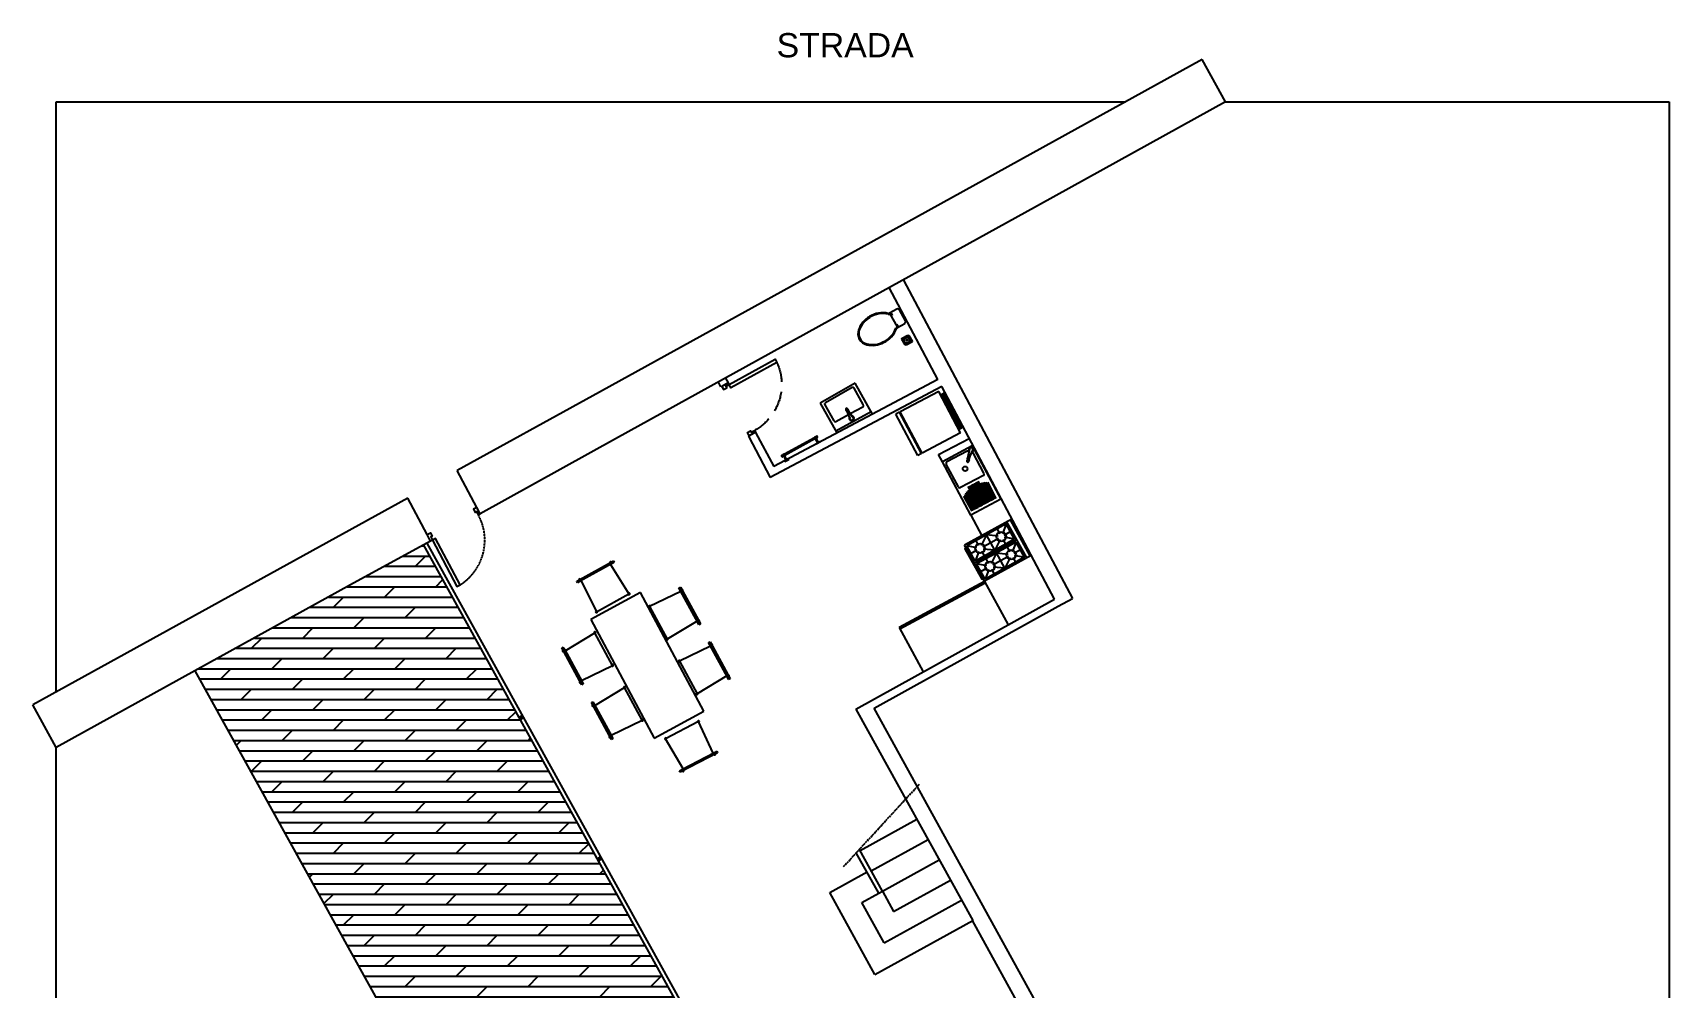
# Model space of a CAD drawing. Header units: millimetres. Extents: x 1253 to 3282, y -1694 to 2809.
# Drawn here: x 1253 to 3282, y -725 to 458 of the extents above; entities that cross this region are included whole.
import ezdxf

# ---------------------------------------------------------------- set-up
doc = ezdxf.new("R2010")
doc.units = ezdxf.units.MM
doc.linetypes.add('ACAD_ISO04W100', pattern=[30, 24, -3, 0, -3])
doc.linetypes.add('HIDDEN', pattern=[0.375, 0.25, -0.125])
for name, color, linetype in [('A-DOOR-FULL', 3, 'Continuous'), ('A-FLOOR-LEVL', 1, 'Continuous'), ('A-FLOOR-STRS', 3, 'Continuous'), ('A-FURN', 9, 'Continuous'), ('A-GLAZ-FULL', 4, 'Continuous'), ('A-WALL-FULL-EXTR', 1, 'Continuous'), ('A-WALL-FULL-INTR', 2, 'Continuous')]:
    doc.layers.add(name, color=color, linetype=linetype)
doc.styles.get("Standard").update_dxf_attribs({"font": 'arial.ttf'})

# ---------------------------------------------------------------- blocks, each defined once
blk = doc.blocks.new('DOOR-65')
for points in [[(-0.07, 0.74), (-0.07, 0.09), (-0.025, 0.09), (-0.025, 0.74), (-0.07, 0.74)], [(-0.675, 0.09), (-0.7, 0.09), (-0.7, 0), (-0.655, 0), (-0.655, 0.045), (-0.675, 0.045), (-0.675, 0.09)], [(-0.025, 0.09), (0, 0.09), (0, 0), (-0.045, 0), (-0.045, 0.045), (-0.025, 0.045), (-0.025, 0.09)]]:
    blk.add_lwpolyline(points)
at = {"linetype": 'HIDDEN'}
blk.add_arc((-0.022, 0.089), 0.653, 94.2076, 179.8995, dxfattribs=at)

msp = doc.modelspace()

# ---------------------------------------------------------------- hatches: boundary and pattern name
at = {"layer": 'A-FURN', "ltscale": 0.1}
h = msp.add_hatch(dxfattribs=at)
h.set_pattern_fill('DOLMIT', color=251, scale=2)
h.paths.add_polyline_path([(1737.1, -176.9), (1646.8, -226.3), (1454, -332.7), (1977.5, -1277.1), (1979.7, -1272.4), (1973.2, -1262.7), (1974.5, -1249.6), (1983.8, -1248.3), (1988, -1254.3), (1992.2, -1252.6), (1993.9, -1247.9), (1993.5, -1242.8), (1999, -1241.1), (2012.6, -1240.7), (2011.3, -1236.5), (2006.2, -1233.5), (1998.2, -1232.6), (1996.5, -1225), (1998.6, -1215.7), (2005.8, -1207.2), (2012.6, -1207.2), (2015.1, -1207.2), (2016.4, -1211.5), (2021.5, -1211.5), (2023.2, -1206.8), (2020.6, -1202.1), (2019.8, -1193.2), (2016.4, -1190.7), (2022.8, -1187.3), (2030.4, -1187.7), (2030.8, -1190.3), (2031.7, -1196.2), (2039.3, -1197.5), (2042.2, -1194.1), (2041.4, -1188.6), (2040.1, -1185.6), (2046.5, -1184.8), (2051.6, -1186), (2057.9, -1186.9), (2058.3, -1183.1), (2053.3, -1179.3), (2050.3, -1172.5), (2062.8, -1170.9), (2063.9, -1177.1), (2068.1, -1181), (2075.3, -1178.4), (2076.6, -1177.1), (2074, -1172.5), (2074.9, -1169.1), (2080.8, -1166.1), (2086.7, -1167), (2086.7, -1170.8), (2088.8, -1174.6), (2098.2, -1176.3), (2100.7, -1171.6), (2095.2, -1168.2), (2095.6, -1160.2), (2104.5, -1159.8), (2108.3, -1164.9), (2108.8, -1169.9), (2112.6, -1175), (2118.9, -1173.8), (2119.8, -1169.9), (2123.6, -1165.7), (2127, -1160.6), (2133.8, -1162.3), (2143.1, -1164), (2145.2, -1167), (2142.2, -1171.2), (2136.7, -1173.8), (2133.3, -1177.1), (2131.2, -1184.3), (2130.4, -1191.1), (2136.3, -1189.9), (2142.2, -1188.6), (2147.3, -1186), (2149.4, -1180.1), (2149.4, -1174.6), (2154.5, -1172.1), (2158.3, -1176.7), (2160.5, -1182.7), (2157.1, -1186), (2161.7, -1188.6), (2167.2, -1188.2), (2171, -1184.8), (2174.4, -1181), (2179.1, -1181.8), (2179.1, -1186.5), (2178.2, -1191.1), (2175.3, -1198.3), (2178.7, -1202.1), (2185.9, -1198.3), (2187.1, -1190.7), (2193.5, -1189.9), (2195.2, -1197.5), (2195.2, -1203.4), (2190.5, -1206.8), (2190.5, -1211.5), (2194.8, -1211.9), (2200.3, -1211.9), (2204.1, -1211), (2208.3, -1217.4), (2202.4, -1222.9), (2196.5, -1224.2), (2194.8, -1225.9), (2199.4, -1232.2), (2207.5, -1230.5), (2214.3, -1233.1), (2217.2, -1236.9), (2213.8, -1242), (2216, -1244.5), (2220.2, -1248.7), (2226.1, -1253), (2223.6, -1258.9), (2223.5, -1260.5), (2227.3, -1261.8), (2229.5, -1265), (2233.7, -1268.8), (2235.8, -1273.2), (2248.1, -1280.9), (2249, -1288.6), (2232.4, -1294.7), (2228.1, -1297.6), (2230.2, -1300.8), (2238.1, -1304.4), (2238.9, -1304.2), (2235.6, -1308.7), (2234.4, -1313.5), (2229.9, -1313.6), (2232.5, -1316.1), (2659.7, -1079.2), (2525.9, -837.8), (2211.4, -1012.2), (2202.6, -1017.1), (2197.8, -1008.3)])

# ---------------------------------------------------------------- linework, layer by layer
at = {"linetype": 'ACAD_ISO04W100', "ltscale": 0.1}
msp.add_line((2258.2, -575.3), (2352.1, -473.2), dxfattribs=at)
at = {"layer": 'A-DOOR-FULL'}
for points in [[(1805.3, -139.5), (1807.5, -138.3), (1803.3, -130.4), (1799.3, -132.5), (1801.4, -136.5), (1803.1, -135.5), (1805.3, -139.5)], [(1748.3, -170.8), (1746.1, -172), (1741.9, -164), (1745.9, -161.9), (1748, -165.9), (1746.2, -166.8), (1748.3, -170.8)], [(1782.7, -226.2), (1752.3, -168.7), (1748.3, -170.8), (1778.7, -228.3), (1782.7, -226.2)]]:
    msp.add_lwpolyline(points, dxfattribs=at)
at = {"layer": 'A-DOOR-FULL', "linetype": 'HIDDEN'}
msp.add_arc((1748, -170.9), 65.3, 302.0952, 28.7063, dxfattribs=at)
at = {"layer": 'A-FLOOR-LEVL'}
msp.add_line((1746.1, -172), (1646.8, -226.3), dxfattribs=at)
at = {"layer": 'A-FLOOR-LEVL', "ltscale": 0.1}
msp.add_lwpolyline([(1454, -332.7), (1977.5, -1277.1)], dxfattribs=at)
at = {"layer": 'A-FLOOR-STRS', "ltscale": 0.1}
for p, q in [((2278.5, -555.6), (2348.9, -516.7)), ((2292.3, -580.7), (2362.8, -541.8)), ((2306.2, -605.8), (2376.7, -566.9)), ((2240.9, -607.5), (2287.3, -581.9)), ((2296.9, -709), (2240.9, -607.5)), ((2280.9, -619.7), (2301.8, -608.2)), ((2306.2, -605.8), (2320, -630.9)), ((2320, -630.9), (2390.5, -592)), ((2308.6, -669.9), (2280.9, -619.7)), ((2308.6, -669.9), (2404.4, -617)), ((2296.9, -709), (2418.3, -642.1))]:
    msp.add_line(p, q, dxfattribs=at)
at = {"layer": 'A-FURN'}
for p, q in [((2324.3, 115.4), (2315.2, 110.4)), ((2315.2, 110.4), (2324.9, 92.8)), ((2315.7, 109.6), (2317, 110.3)), ((2315.7, 109.6), (2317.2, 106.9)), ((2317, 110.3), (2318.5, 107.7)), ((2317.2, 106.9), (2318.5, 107.7)), ((2323, 96.3), (2324.3, 97)), ((2324.3, 97), (2325.7, 94.4)), ((2324.4, 93.7), (2325.7, 94.4)), ((2324.9, 92.8), (2334, 97.8)), ((2330.8, 79.4), (2337.8, 83.3)), ((2331.2, 79.1), (2337.9, 82.8)), ((2332.1, 78.4), (2338, 81.7)), ((2337.8, 83.3), (2339.2, 82.9)), ((2337.9, 82.8), (2338.8, 82.5)), ((2338, 81.7), (2338.2, 81.6)), ((2338.2, 81.6), (2341.4, 75.7)), ((2338.8, 82.5), (2342.5, 75.8)), ((2339.2, 82.9), (2343, 75.9)), ((2330.4, 78.1), (2330.8, 79.4)), ((2334.3, 71.1), (2330.4, 78.1)), ((2331, 78.1), (2331.2, 79.1)), ((2334.6, 71.5), (2331, 78.1)), ((2332, 78.3), (2332.1, 78.4)), ((2335.3, 72.3), (2332, 78.3)), ((2335.6, 70.7), (2334.3, 71.1)), ((2335.6, 71.2), (2334.6, 71.5)), ((2335.4, 72.3), (2335.3, 72.3)), ((2341.4, 75.5), (2335.4, 72.3)), ((2342.2, 74.9), (2335.6, 71.2)), ((2342.6, 74.5), (2335.6, 70.7)), ((2341.4, 75.7), (2341.4, 75.5)), ((2342.5, 75.8), (2342.2, 74.9)), ((2343, 75.9), (2342.6, 74.5)), ((2272.6, 23.6), (2229.1, -0.9)), ((2294, -14.7), (2272.6, 23.6)), ((2268.7, 18.2), (2235.6, -0.5)), ((2282.4, -2.6), (2271.4, 17.4)), ((2229.1, -0.9), (2249.6, -37.8)), ((2234.9, -3.2), (2245.9, -23.1)), ((2292.4, -11.9), (2248.4, -35.6)), ((2248.6, -23.9), (2264.1, -15.3)), ((2266.5, -13.9), (2281.8, -5.4)), ((2221.9, -43.9), (2184.8, -64.4)), ((2185.3, -65.3), (2222.4, -44.8)), ((2222, -43.8), (2221.8, -43.8)), ((2221.8, -43.8), (2221.9, -43.9)), ((2223.6, -42.6), (2221.9, -43.5)), ((2221.9, -43.5), (2222, -43.8)), ((2222.4, -44.8), (2221.9, -43.9)), ((2222, -43.8), (2222.6, -44.8)), ((2222.4, -44.8), (2222.4, -44.9)), ((2222.4, -44.9), (2222.6, -44.8)), ((2222.6, -44.8), (2222.7, -45)), ((2222.7, -45), (2224.5, -44)), ((2226.1, -50.3), (2223.1, -44.8)), ((2223.8, -42.8), (2223.6, -42.6)), ((2224.1, -42.6), (2223.8, -42.8)), ((2224.3, -43.8), (2223.8, -42.8)), ((2224, -51.4), (2229.2, -48.6)), ((2224.7, -43.6), (2224.1, -42.6)), ((2227.1, -49.7), (2224.1, -44.2)), ((2224.3, -43.8), (2224.7, -43.6)), ((2224.5, -44), (2224.3, -43.8)), ((2229.4, -49), (2224.3, -51.9)), ((2225.2, -43.4), (2224.6, -42.3)), ((2224.7, -42.3), (2224.6, -42.3)), ((2225.3, -43.3), (2224.7, -42.3)), ((2225.2, -43.4), (2225.3, -43.3)), ((2225.5, -41.8), (2225.3, -41.9)), ((2225.9, -43), (2225.3, -41.9)), ((2226, -42.9), (2225.5, -41.8)), ((2225.9, -43), (2226, -42.9)), ((2417.7, -54), (2380.6, -73.6)), ((2411.4, -60.6), (2386.3, -73.9)), ((2413.9, -60.7), (2412.9, -60.4)), ((2417.7, -54), (2452.9, -120.2)), ((2181.2, -66.3), (2181.1, -66.4)), ((2181.1, -66.4), (2181.7, -67.4)), ((2181.8, -67.3), (2181.2, -66.3)), ((2181.7, -67.4), (2181.8, -67.3)), ((2182, -65.9), (2181.8, -66)), ((2182.4, -67), (2181.8, -66)), ((2182.6, -66.9), (2182, -65.9)), ((2182.8, -65.4), (2182.4, -65.6)), ((2183, -66.7), (2182.4, -65.6)), ((2182.4, -67), (2182.6, -66.9)), ((2184.5, -64.2), (2182.7, -65.2)), ((2182.7, -65.2), (2182.8, -65.4)), ((2183.4, -66.5), (2182.8, -65.4)), ((2183, -66.7), (2183.4, -66.5)), ((2183.4, -66.5), (2183.5, -66.7)), ((2183.5, -66.7), (2185.3, -65.7)), ((2186.9, -71.9), (2183.9, -66.5)), ((2184.6, -64.4), (2184.5, -64.2)), ((2184.6, -64.4), (2185.1, -65.5)), ((2184.7, -64.4), (2184.6, -64.4)), ((2184.8, -64.4), (2184.7, -64.4)), ((2185.3, -65.3), (2184.8, -64.4)), ((2190, -70.2), (2184.8, -73.1)), ((2187.9, -71.4), (2184.9, -65.9)), ((2185.1, -65.5), (2185.3, -65.4)), ((2185.3, -65.7), (2185.1, -65.5)), ((2185.1, -73.5), (2190.2, -70.7)), ((2185.3, -65.4), (2185.3, -65.3)), ((2400.4, -104.9), (2385.4, -76.6)), ((2411.7, -70), (2411.3, -71.5)), ((2413.9, -70.7), (2413.4, -72.1)), ((2417.7, -61.9), (2417.1, -61.7)), ((2432.2, -88), (2418.9, -62.8)), ((2431.4, -90.7), (2403.1, -105.7)), ((2433.4, -126.7), (2419.5, -100.6)), ((2435.1, -125.8), (2421.3, -99.6)), ((2436.9, -124.8), (2423, -98.7)), ((2438.7, -123.9), (2424.8, -97.8)), ((2440.4, -122.9), (2428.1, -99.7)), ((2442.2, -122), (2430.2, -99.3)), ((2444, -121.1), (2432.3, -99.1)), ((2445.7, -120.1), (2434.5, -98.9)), ((2447.5, -119.2), (2436.8, -99)), ((2417.5, -135.1), (2407.4, -116.2)), ((2419.2, -134.2), (2408.6, -114.1)), ((2421, -133.3), (2409.8, -112.2)), ((2422.8, -132.3), (2411.1, -110.4)), ((2426.3, -130.5), (2412.4, -104.3)), ((2424.5, -131.4), (2412.5, -108.8)), ((2428.1, -129.5), (2414.2, -103.4)), ((2452.9, -120.2), (2415.8, -139.9)), ((2429.8, -128.6), (2416, -102.5)), ((2431.6, -127.6), (2417.7, -101.5)), ((1927.3, -221.8), (1972.7, -196.6)), ((1971.1, -199.8), (1930.9, -222.1)), ((1967.5, -199.5), (1968.4, -201.2)), ((1969.3, -200.8), (1992, -237.4)), ((1973.7, -198.3), (1971.1, -199.8)), ((1928.2, -223.6), (1927.3, -221.8)), ((1930.9, -222.1), (1928.2, -223.6)), ((1932.5, -218.9), (1933.5, -220.7)), ((1932.6, -221.2), (1951.7, -259.7)), ((2432.8, -222.1), (2327, -279.2)), ((1951.7, -259.7), (1992, -237.4)), ((2056.4, -234.3), (2017.7, -253.1)), ((2054, -229.9), (2055.8, -229)), ((2077.4, -273), (2054, -229.9)), ((2055.8, -229), (2080.6, -274.7)), ((2058.7, -234.2), (2056.9, -235.2)), ((2017.7, -253.1), (2039.6, -293.5)), ((2076.5, -271.2), (2039.6, -293.5)), ((2077.7, -269.4), (2076, -270.3)), ((1908.8, -304.4), (1910.6, -303.4)), ((1910.6, -303.4), (1912, -306.1)), ((1912.9, -307.8), (1949.8, -285.5)), ((1971.7, -326), (1949.8, -285.5)), ((2093.2, -302.1), (2054.5, -320.9)), ((2090.8, -297.7), (2092.6, -296.8)), ((2092.3, -300.4), (2090.8, -297.7)), ((2114.2, -340.8), (2092.3, -300.4)), ((2092.6, -296.8), (2117.4, -342.5)), ((2095.5, -302), (2093.7, -303)), ((1933.6, -350.1), (1908.8, -304.4)), ((1911.7, -309.6), (1913.4, -308.7)), ((1912, -306.1), (1933.9, -346.5)), ((2054.5, -320.9), (2076.4, -361.3)), ((1930.7, -344.8), (1932.5, -343.8)), ((1933, -344.7), (1971.7, -326)), ((2113.3, -339), (2076.4, -361.3)), ((2114.5, -337.2), (2112.8, -338.2)), ((2115.6, -343.4), (2114.2, -340.8)), ((2117.4, -342.5), (2115.6, -343.4)), ((1935.4, -349.1), (1933.6, -350.1)), ((1933.9, -346.5), (1935.4, -349.1)), ((1949.8, -375.6), (1986.6, -353.4)), ((2008.5, -393.8), (1986.6, -353.4)), ((1945.6, -372.2), (1947.4, -371.2)), ((1970.4, -417.9), (1945.6, -372.2)), ((1947.4, -371.2), (1948.8, -373.9)), ((1948.5, -377.5), (1950.2, -376.5)), ((1948.8, -373.9), (1970.7, -414.3)), ((1969.8, -412.5), (2008.5, -393.8)), ((2078.3, -395.7), (2037.5, -417)), ((2096.5, -434.8), (2078.3, -395.7)), ((1967.6, -412.6), (1969.3, -411.7)), ((1972.2, -416.9), (1970.4, -417.9)), ((1970.7, -414.3), (1972.2, -416.9)), ((2059.2, -454.2), (2037.5, -417)), ((2101.8, -434.2), (2055.7, -458.3)), ((2057.5, -455.1), (2098.2, -433.8)), ((2096.5, -437), (2095.6, -435.2)), ((2098.2, -433.8), (2100.9, -432.5)), ((2100.9, -432.5), (2101.8, -434.2)), ((2054.8, -456.5), (2057.5, -455.1)), ((2055.7, -458.3), (2054.8, -456.5)), ((2061, -455.5), (2060.1, -453.8))]:
    msp.add_line(p, q, dxfattribs=at)
at = {"layer": 'A-FURN', "ltscale": 0.1}
for p, q in [((2334.9, 101), (2327.5, 114.5)), ((2405.3, -31.2), (2382.9, 11.2)), ((2224, -51.4), (2224.3, -51.9)), ((2229.2, -48.6), (2229.4, -49)), ((2375.9, -64.8), (2413.9, -44.7)), ((2184.8, -73.1), (2185.1, -73.5)), ((2190, -70.2), (2190.2, -70.7)), ((2380.6, -73.6), (2375.9, -64.8)), ((2415.8, -139.9), (2429.5, -165.3)), ((2489.6, -190.4), (2465, -145.7)), ((1972.7, -196.6), (1973.7, -198.3)), ((2432.8, -222.1), (2462.3, -275.6)), ((2327.9, -280.9), (2433.7, -223.8)), ((2379.9, -250.6), (2380.8, -252.3)), ((2078.8, -275.6), (2077.4, -273)), ((2080.6, -274.7), (2078.8, -275.6)), ((2327, -279.2), (2356.6, -334.1))]:
    msp.add_line(p, q, dxfattribs=at)
at = {"layer": 'A-FURN', "ltscale": 0.001}
for p, q in [((2376.1, 13.3), (2328.4, -11.9)), ((2403.2, -38), (2376.1, 13.3)), ((2382.9, 11.2), (2378.5, 8.9)), ((2402.6, -32.6), (2380.2, 9.8)), ((2403.5, -32.2), (2381.1, 10.3)), ((2327.5, -12.3), (2323.1, -14.7)), ((2350.1, -66), (2323.1, -14.7)), ((2354.6, -63.6), (2327.5, -12.3)), ((2328.8, -12.8), (2328, -13.2)), ((2355.5, -63.2), (2328.4, -11.9)), ((2403.2, -38), (2355.5, -63.2)), ((2405.3, -31.2), (2400.9, -33.6)), ((2354.6, -63.6), (2350.1, -66)), ((2355, -62.3), (2354.1, -62.8)), ((2415.8, -139.9), (2380.6, -73.6)), ((2466.9, -144.7), (2408.1, -177.1)), ((2459.8, -150.8), (2435.3, -164.4)), ((2448.5, -157.1), (2451.7, -163.1)), ((2459.8, -150.8), (2455, -162.8)), ((2457.1, -164.6), (2465, -160.3)), ((2470.2, -169.7), (2459.8, -150.8)), ((2485.2, -192.8), (2460.6, -148.1)), ((2432.7, -221.7), (2408.1, -177.1)), ((2432.7, -221.7), (2408.1, -177.1)), ((2435.3, -164.4), (2410.8, -177.9)), ((2423.5, -180.2), (2410.8, -177.9)), ((2421.2, -196.7), (2410.8, -177.9)), ((2472.9, -170.5), (2420.4, -199.4)), ((2422.2, -171.6), (2425.5, -177.6)), ((2435.3, -164.4), (2428.8, -177.3)), ((2430.8, -179.1), (2440.5, -173.8)), ((2445.7, -183.2), (2431.2, -181.8)), ((2449.8, -165.7), (2435.3, -164.4)), ((2445.7, -183.2), (2435.3, -164.4)), ((2440.5, -173.8), (2450.2, -168.4)), ((2472.1, -173.2), (2445.6, -187.8)), ((2470.2, -169.7), (2445.7, -183.2)), ((2452.2, -170.2), (2445.7, -183.2)), ((2455.5, -170), (2458.8, -175.9)), ((2469.9, -169.8), (2457.5, -167.3)), ((2460.8, -179.4), (2464.1, -185.4)), ((2472.1, -173.2), (2467.3, -185.2)), ((2469.4, -187), (2477.3, -182.6)), ((2482.5, -192), (2472.1, -173.2)), ((2416, -187.3), (2423.9, -182.9)), ((2445.7, -183.2), (2421.2, -196.7)), ((2426, -184.7), (2421.2, -196.7)), ((2445.9, -187.7), (2423.1, -200.2)), ((2433.5, -219), (2423.1, -200.2)), ((2435.8, -202.6), (2423.1, -200.2)), ((2429.3, -184.5), (2432.6, -190.4)), ((2490.8, -189.7), (2432.7, -221.7)), ((2434.5, -193.9), (2437.8, -199.9)), ((2447.6, -186.7), (2441.1, -199.7)), ((2443.1, -201.4), (2452.8, -196.1)), ((2447.6, -186.7), (2462.1, -188.1)), ((2458, -205.5), (2447.6, -186.7)), ((2452.8, -196.1), (2462.5, -190.8)), ((2482.5, -192), (2458, -205.5)), ((2464.6, -192.5), (2458, -205.5)), ((2467.9, -192.3), (2471.1, -198.3)), ((2469.8, -189.6), (2482.5, -192)), ((2428.3, -209.6), (2436.2, -205.2)), ((2458, -205.5), (2433.5, -219)), ((2438.3, -207), (2433.5, -219)), ((2441.6, -206.8), (2444.9, -212.8)), ((2458, -205.5), (2443.5, -204.1)), ((2006.2, -235.6), (1944.7, -269)), ((2084.9, -382.8), (2006.2, -235.6)), ((1944.7, -269), (2023.4, -416.2)), ((2023.4, -416.2), (2084.9, -382.8))]:
    msp.add_line(p, q, dxfattribs=at)
at = {"layer": 'A-FURN', "ltscale": 4}
for p, q in [((2413.1, -67.1), (2414.2, -59.5)), ((2413.8, -61), (2413.9, -60.8)), ((2413.9, -60.5), (2414, -60.4)), ((2413.9, -60.6), (2413.9, -60.5)), ((2413.9, -60.7), (2413.9, -60.6)), ((2413.9, -60.6), (2413.9, -60.6)), ((2413.9, -60.8), (2413.9, -60.7)), ((2414, -60.2), (2414.1, -60.1)), ((2414, -60.3), (2414, -60.2)), ((2414, -60.4), (2414, -60.3)), ((2414, -60.3), (2414, -60.3)), ((2414, -60.4), (2414, -60.4)), ((2414.1, -59), (2414.1, -58.9)), ((2414.1, -58.9), (2414.1, -58.9)), ((2414.1, -58.9), (2414.1, -58.9)), ((2414.1, -58.9), (2414.1, -58.9)), ((2414.2, -59), (2414.1, -59)), ((2414.1, -59), (2414.1, -59)), ((2414.1, -59.8), (2414.1, -59.7)), ((2414.1, -59.7), (2414.2, -59.7)), ((2414.1, -59.9), (2414.1, -59.8)), ((2414.1, -60), (2414.1, -59.9)), ((2414.1, -59.9), (2414.1, -59.9)), ((2414.1, -60.1), (2414.1, -60)), ((2414.1, -60.1), (2414.1, -60.1)), ((2414.2, -59.1), (2414.2, -59)), ((2414.2, -59.2), (2414.2, -59.1)), ((2414.2, -59.1), (2414.2, -59.1)), ((2414.2, -59.1), (2414.2, -59.1)), ((2414.2, -59.3), (2414.2, -59.2)), ((2414.2, -59.2), (2414.2, -59.2)), ((2414.2, -59.2), (2414.2, -59.2)), ((2414.2, -59.2), (2414.2, -59.2)), ((2414.2, -59.4), (2414.2, -59.3)), ((2414.2, -59.3), (2414.2, -59.3)), ((2414.2, -59.3), (2414.2, -59.3)), ((2414.2, -59.5), (2414.2, -59.4)), ((2414.2, -59.4), (2414.2, -59.4)), ((2414.2, -59.4), (2414.2, -59.4)), ((2414.2, -59.5), (2414.2, -59.5)), ((2414.2, -59.6), (2414.2, -59.5)), ((2414.2, -59.7), (2414.2, -59.6)), ((2417.5, -60.6), (2414.3, -67.5)), ((2417.4, -60.8), (2417.5, -60.7)), ((2417.4, -60.9), (2417.4, -60.8)), ((2417.4, -60.8), (2417.4, -60.8)), ((2417.5, -60.7), (2417.5, -60.6)), ((2411.2, -71.9), (2411.3, -71.8)), ((2411.2, -72), (2411.2, -71.9)), ((2411.2, -71.9), (2411.2, -71.9)), ((2411.2, -71.9), (2411.2, -71.9)), ((2411.2, -72.1), (2411.2, -72)), ((2411.2, -72), (2411.2, -72)), ((2411.2, -72), (2411.2, -72)), ((2411.2, -72.2), (2411.2, -72.1)), ((2411.2, -72.1), (2411.2, -72.1)), ((2411.2, -72.1), (2411.2, -72.1)), ((2411.2, -72.3), (2411.2, -72.2)), ((2411.2, -72.2), (2411.2, -72.2)), ((2411.2, -72.2), (2411.2, -72.2)), ((2411.2, -72.4), (2411.2, -72.3)), ((2411.2, -72.3), (2411.2, -72.3)), ((2411.2, -72.3), (2411.2, -72.3)), ((2411.3, -71.6), (2411.3, -71.5)), ((2411.3, -71.5), (2411.3, -71.5)), ((2411.3, -71.7), (2411.3, -71.6)), ((2411.3, -71.6), (2411.3, -71.6)), ((2411.3, -71.8), (2411.3, -71.7)), ((2411.3, -71.7), (2411.3, -71.7)), ((2411.3, -71.7), (2411.3, -71.7)), ((2411.3, -71.8), (2411.3, -71.8)), ((2411.3, -71.8), (2411.3, -71.8)), ((2411.7, -70), (2411.8, -70)), ((2411.8, -69.8), (2411.8, -69.7)), ((2411.8, -69.7), (2411.9, -69.7)), ((2411.8, -69.9), (2411.8, -69.8)), ((2411.8, -69.8), (2411.8, -69.8)), ((2411.8, -70), (2411.8, -69.9)), ((2411.8, -69.9), (2411.8, -69.9)), ((2411.9, -69.5), (2411.9, -69.4)), ((2411.9, -69.4), (2412, -69.4)), ((2411.9, -69.6), (2411.9, -69.5)), ((2411.9, -69.5), (2411.9, -69.5)), ((2411.9, -69.7), (2411.9, -69.6)), ((2411.9, -69.6), (2411.9, -69.6)), ((2412, -69.1), (2412.1, -69)), ((2412, -69.2), (2412, -69.1)), ((2412, -69.3), (2412, -69.2)), ((2412, -69.4), (2412, -69.3)), ((2412, -69.3), (2412, -69.3)), ((2412.1, -68.8), (2412.2, -68.7)), ((2412.1, -68.9), (2412.1, -68.8)), ((2412.1, -69), (2412.1, -68.9)), ((2412.2, -68.4), (2412.3, -68.3)), ((2412.2, -68.5), (2412.2, -68.4)), ((2412.2, -68.6), (2412.2, -68.5)), ((2412.2, -68.7), (2412.2, -68.6)), ((2412.3, -68), (2412.4, -67.9)), ((2412.3, -68.1), (2412.3, -68)), ((2412.3, -68.2), (2412.3, -68.1)), ((2412.3, -68.3), (2412.3, -68.2)), ((2412.4, -67.6), (2412.5, -67.5)), ((2412.4, -67.7), (2412.4, -67.6)), ((2412.4, -67.8), (2412.4, -67.7)), ((2412.4, -67.9), (2412.4, -67.8)), ((2412.5, -67.3), (2412.6, -67.1)), ((2412.5, -67.4), (2412.5, -67.3)), ((2412.5, -67.5), (2412.5, -67.4)), ((2412.6, -67.1), (2412.7, -66.8)), ((2412.7, -66.5), (2412.8, -66.2)), ((2412.7, -66.8), (2412.7, -66.5)), ((2412.8, -66.2), (2412.9, -66)), ((2412.9, -65.7), (2413, -65.4)), ((2412.9, -66), (2412.9, -65.7)), ((2413, -65.1), (2413.1, -64.8)), ((2413, -65.4), (2413, -65.1)), ((2413, -72.9), (2413.1, -72.9)), ((2413.1, -64.8), (2413.2, -64.6)), ((2413.1, -72.8), (2413.1, -72.7)), ((2413.1, -72.7), (2413.1, -72.7)), ((2413.1, -72.7), (2413.2, -72.7)), ((2413.1, -72.9), (2413.1, -72.8)), ((2413.1, -72.8), (2413.1, -72.8)), ((2413.1, -72.8), (2413.1, -72.8)), ((2413.1, -72.8), (2413.1, -72.8)), ((2413.2, -64.3), (2413.3, -64)), ((2413.2, -64.6), (2413.2, -64.3)), ((2413.2, -72.6), (2413.2, -72.5)), ((2413.2, -72.5), (2413.3, -72.5)), ((2413.2, -72.7), (2413.2, -72.6)), ((2413.2, -72.6), (2413.2, -72.6)), ((2413.2, -72.6), (2413.2, -72.6)), ((2413.2, -72.6), (2413.2, -72.6)), ((2413.3, -63.7), (2413.4, -63.5)), ((2413.3, -64), (2413.3, -63.7)), ((2413.3, -72.4), (2413.3, -72.3)), ((2413.3, -72.3), (2413.4, -72.3)), ((2413.3, -72.5), (2413.3, -72.4)), ((2413.3, -72.4), (2413.3, -72.4)), ((2413.3, -72.4), (2413.3, -72.4)), ((2413.3, -72.4), (2413.3, -72.4)), ((2413.3, -72.5), (2413.3, -72.5)), ((2413.4, -63.2), (2413.5, -62.9)), ((2413.4, -63.5), (2413.4, -63.2)), ((2413.4, -72.2), (2413.4, -72.1)), ((2413.4, -72.1), (2413.4, -72.1)), ((2413.4, -72.3), (2413.4, -72.2)), ((2413.4, -72.2), (2413.4, -72.2)), ((2413.5, -62.6), (2413.6, -62.3)), ((2413.5, -62.9), (2413.5, -62.6)), ((2413.6, -62.1), (2413.7, -61.8)), ((2413.6, -62.3), (2413.6, -62.1)), ((2413.7, -61.8), (2413.8, -61)), ((2413.9, -70.4), (2413.9, -70.3)), ((2413.9, -70.3), (2414, -70.3)), ((2413.9, -70.5), (2413.9, -70.4)), ((2413.9, -70.6), (2413.9, -70.5)), ((2413.9, -70.5), (2413.9, -70.5)), ((2413.9, -70.7), (2413.9, -70.6)), ((2413.9, -70.6), (2413.9, -70.6)), ((2414, -70), (2414.1, -69.9)), ((2414, -70.1), (2414, -70)), ((2414, -70), (2414, -70)), ((2414, -70.2), (2414, -70.1)), ((2414, -70.1), (2414, -70.1)), ((2414, -70.3), (2414, -70.2)), ((2414, -70.2), (2414, -70.2)), ((2414.1, -69.7), (2414.2, -69.6)), ((2414.1, -69.8), (2414.1, -69.7)), ((2414.1, -69.9), (2414.1, -69.8)), ((2414.1, -69.9), (2414.1, -69.9)), ((2414.2, -69.4), (2414.3, -69.3)), ((2414.2, -69.5), (2414.2, -69.4)), ((2414.2, -69.4), (2414.2, -69.4)), ((2414.2, -69.6), (2414.2, -69.5)), ((2414.3, -69), (2414.4, -68.9)), ((2414.3, -69.1), (2414.3, -69)), ((2414.3, -69.2), (2414.3, -69.1)), ((2414.3, -69.3), (2414.3, -69.2)), ((2414.4, -68.8), (2414.4, -68.7)), ((2414.4, -68.7), (2414.5, -68.7)), ((2414.4, -68.9), (2414.4, -68.8)), ((2414.5, -68.4), (2414.6, -68.3)), ((2414.5, -68.5), (2414.5, -68.4)), ((2414.5, -68.6), (2414.5, -68.5)), ((2414.5, -68.7), (2414.5, -68.6)), ((2414.6, -68.1), (2414.7, -67.9)), ((2414.6, -68.2), (2414.6, -68.1)), ((2414.6, -68.3), (2414.6, -68.2)), ((2414.7, -67.9), (2414.8, -67.6)), ((2414.8, -67.6), (2414.9, -67.4)), ((2414.9, -67.4), (2415, -67.1)), ((2415, -67.1), (2415.1, -66.8)), ((2415.1, -66.8), (2415.2, -66.6)), ((2415.2, -66.6), (2415.3, -66.3)), ((2415.3, -66.3), (2415.4, -66.1)), ((2415.4, -66.1), (2415.5, -65.8)), ((2415.5, -65.8), (2415.6, -65.5)), ((2415.6, -65.5), (2415.7, -65.3)), ((2415.7, -65.3), (2415.8, -65)), ((2415.8, -65), (2415.9, -64.8)), ((2415.9, -64.8), (2416, -64.5)), ((2416, -64.5), (2416.1, -64.3)), ((2416.1, -64.3), (2416.2, -64)), ((2416.2, -64), (2416.3, -63.7)), ((2416.3, -63.7), (2416.4, -63.5)), ((2416.4, -63.5), (2416.5, -63.2)), ((2416.5, -63.2), (2416.6, -63)), ((2416.6, -62.9), (2416.7, -62.8)), ((2416.6, -63), (2416.6, -62.9)), ((2416.6, -62.9), (2416.6, -62.9)), ((2416.7, -62.7), (2416.8, -62.6)), ((2416.7, -62.8), (2416.7, -62.7)), ((2416.7, -62.7), (2416.7, -62.7)), ((2416.8, -62.5), (2416.8, -62.4)), ((2416.8, -62.4), (2416.9, -62.4)), ((2416.8, -62.6), (2416.8, -62.5)), ((2416.8, -62.5), (2416.8, -62.5)), ((2416.9, -62.2), (2417, -62.1)), ((2416.9, -62.3), (2416.9, -62.2)), ((2416.9, -62.2), (2416.9, -62.2)), ((2416.9, -62.4), (2416.9, -62.3)), ((2417, -62), (2417, -61.9)), ((2417, -61.9), (2417.1, -61.9)), ((2417, -62.1), (2417, -62)), ((2417, -62), (2417, -62)), ((2417.1, -61.7), (2417.2, -61.6)), ((2417.1, -61.8), (2417.1, -61.7)), ((2417.1, -61.7), (2417.1, -61.7)), ((2417.1, -61.9), (2417.1, -61.8)), ((2417.2, -61.4), (2417.2, -61.3)), ((2417.2, -61.3), (2417.3, -61.3)), ((2417.2, -61.5), (2417.2, -61.4)), ((2417.2, -61.6), (2417.2, -61.5)), ((2417.2, -61.5), (2417.2, -61.5)), ((2417.3, -61.1), (2417.3, -61)), ((2417.3, -61), (2417.4, -61)), ((2417.3, -61.2), (2417.3, -61.1)), ((2417.3, -61.1), (2417.3, -61.1)), ((2417.3, -61.3), (2417.3, -61.2)), ((2417.4, -61), (2417.4, -60.9))]:
    msp.add_line(p, q, dxfattribs=at)
for points in [[(2263.3, -8.8, 0.150311), (2263.1, -8, 1), (2260.9, -9.3, 0.145063), (2261.4, -9.8)], [(2260.9, -8.6), (2260.9, -8.6), (2260.9, -8.7), (2260.9, -8.7), (2260.9, -8.7), (2260.9, -8.8), (2260.9, -8.8), (2260.9, -8.8), (2260.9, -8.9), (2260.9, -8.9), (2261, -8.9), (2261, -8.9), (2261, -9), (2261, -9), (2261, -9), (2261, -9.1), (2261, -9.1), (2261, -9.1), (2261, -9.2), (2261, -9.2), (2261.1, -9.2), (2261.1, -9.3), (2261.1, -9.3), (2261.1, -9.4), (2261.1, -9.4), (2261.2, -9.5), (2261.2, -9.5), (2261.2, -9.6), (2261.3, -9.6), (2261.3, -9.7), (2261.3, -9.7), (2261.3, -9.8), (2261.4, -9.8), (2261.4, -9.8), (2261.4, -9.9), (2261.5, -9.9), (2261.5, -10), (2261.5, -10), (2261.5, -10.1), (2261.6, -10.1), (2261.6, -10.2), (2261.6, -10.3), (2261.7, -10.3), (2261.7, -10.4), (2261.8, -10.5), (2261.8, -10.6), (2261.8, -10.7), (2261.9, -10.7), (2261.9, -10.8), (2262, -10.9), (2262, -11), (2262.1, -11.1), (2262.1, -11.1), (2262.1, -11.2), (2262.2, -11.3), (2262.2, -11.4), (2262.3, -11.5), (2262.3, -11.5), (2262.4, -11.6), (2262.4, -11.7), (2262.4, -11.8), (2262.6, -12), (2262.7, -12.3), (2262.8, -12.5), (2262.9, -12.8), (2263.1, -13), (2263.2, -13.3), (2263.3, -13.5), (2263.4, -13.8), (2263.5, -14), (2263.6, -14.3), (2263.8, -14.5), (2263.9, -14.8), (2264, -15), (2264.1, -15.3), (2264.2, -15.5), (2264.3, -15.8), (2264.4, -16), (2264.5, -16.3), (2264.6, -16.5), (2264.7, -16.8), (2264.8, -16.9), (2264.8, -16.9), (2264.8, -17), (2264.9, -17), (2264.9, -17.1), (2264.9, -17.2), (2264.9, -17.2), (2265, -17.3), (2265, -17.4), (2265, -17.4), (2265, -17.5), (2265.1, -17.6), (2265.1, -17.6), (2265.1, -17.7), (2265.1, -17.7), (2265.2, -17.8), (2265.2, -17.9), (2265.2, -17.9), (2265.2, -18), (2265.3, -18), (2265.3, -18.1), (2265.3, -18.2), (2265.4, -18.2), (2265.4, -18.3), (2265.4, -18.3), (2265.5, -18.4), (2265.5, -18.5), (2265.5, -18.5), (2265.6, -18.6), (2265.6, -18.6), (2265.6, -18.7), (2265.7, -18.8), (2265.7, -18.8), (2265.7, -18.9), (2265.7, -18.9), (2265.8, -19), (2265.8, -19.1), (2263.1, -12, -0.75814), (2264.2, -11.4), (2268.9, -17.5), (2269, -17.5), (2269, -17.6), (2269, -17.6), (2269, -17.6), (2269, -17.6), (2269.1, -17.6), (2269.1, -17.7), (2269.1, -17.7), (2269.1, -17.7), (2269.2, -17.7), (2269.2, -17.7), (2269.2, -17.8), (2269.2, -17.8), (2269.2, -17.8), (2269.3, -17.8), (2269.3, -17.8), (2269.3, -17.9), (2269.3, -17.9), (2269.4, -17.9), (2269.4, -17.9), (2269.4, -17.9)], [(2265.5, -18.5, 0.243737), (2265.6, -21.2, 1), (2270.8, -18.4, 0.244286), (2268.5, -16.9)], [(2266, -19.9, 0.121688), (2266.2, -20.9, 1), (2270.2, -18.7, 0.123107), (2269.4, -17.9)], [(2417.3, -61.2, 0.243737), (2419.1, -59.3, 1), (2413.5, -57.6, 0.244286), (2414, -60.3)], [(2417.9, -60, 0.121688), (2418.5, -59, 1), (2414.2, -57.8, 0.123107), (2414.1, -58.9)], [(2411.2, -71.9, 0.150311), (2410.8, -72.5, 1), (2413.3, -73.3, 0.145063), (2413.3, -72.5)]]:
    msp.add_lwpolyline(points, format="xyb", dxfattribs=at)
for points in [[(2262.5, -7.7), (2262.5, -7.7), (2262.6, -7.7), (2262.6, -7.8), (2262.6, -7.8), (2262.6, -7.8), (2262.6, -7.8), (2262.7, -7.9), (2262.7, -7.9), (2262.7, -7.9), (2262.7, -7.9), (2262.8, -7.9), (2262.8, -8), (2262.8, -8), (2262.8, -8), (2262.8, -8), (2262.9, -8.1), (2262.9, -8.1), (2262.9, -8.1), (2262.9, -8.1), (2262.9, -8.2), (2263, -8.2), (2263, -8.3), (2263, -8.3), (2263.1, -8.3), (2263.1, -8.4), (2263.1, -8.4), (2263.1, -8.5), (2263.2, -8.5), (2263.2, -8.6), (2263.2, -8.6), (2263.3, -8.7), (2263.3, -8.7), (2263.3, -8.8), (2263.3, -8.8), (2263.4, -8.9), (2263.4, -8.9), (2263.4, -9), (2263.4, -9), (2263.5, -9.1), (2263.5, -9.1), (2263.5, -9.2), (2263.6, -9.3), (2263.6, -9.4), (2263.7, -9.5), (2263.7, -9.6), (2263.8, -9.6), (2263.8, -9.7), (2263.9, -9.8), (2263.9, -9.9), (2264, -10), (2264, -10.1), (2264.1, -10.2), (2264.1, -10.2), (2264.2, -10.3), (2264.2, -10.4), (2264.3, -10.5), (2264.3, -10.6), (2264.4, -10.7), (2264.4, -10.8), (2264.5, -10.8), (2264.6, -11.1), (2264.8, -11.3), (2264.9, -11.6), (2265.1, -11.8), (2265.2, -12.1), (2265.4, -12.3), (2265.5, -12.5), (2265.7, -12.8), (2265.9, -13), (2266, -13.2), (2266.2, -13.5), (2266.3, -13.7), (2266.5, -13.9), (2266.7, -14.2), (2266.8, -14.4), (2267, -14.6), (2267.1, -14.9), (2267.3, -15.1), (2267.5, -15.3), (2267.6, -15.6), (2268.1, -16.2), (2268.2, -16.4), (2268.3, -16.5), (2268.3, -16.5), (2268.3, -16.6), (2268.4, -16.6), (2268.4, -16.7), (2268.4, -16.7), (2268.5, -16.8), (2268.5, -16.9), (2268.5, -16.9), (2268.6, -17), (2268.6, -17), (2268.6, -17.1), (2268.7, -17.2), (2268.7, -17.2), (2268.7, -17.3), (2268.8, -17.3), (2268.8, -17.4), (2268.9, -17.4), (2268.9, -17.5)], [(2266, -19.9), (2266, -19.9), (2265.9, -19.8), (2265.9, -19.8), (2265.9, -19.8), (2265.9, -19.7), (2265.9, -19.7), (2265.9, -19.7), (2265.9, -19.6), (2265.9, -19.6), (2265.9, -19.6), (2265.9, -19.5), (2265.9, -19.5), (2265.9, -19.5), (2265.9, -19.5), (2265.9, -19.4), (2265.9, -19.4), (2265.9, -19.4), (2265.9, -19.3), (2265.9, -19.3), (2265.9, -19.3), (2265.8, -19.2), (2265.8, -19.1), (2265.8, -19.1)], [(2417.9, -60), (2417.9, -60), (2417.9, -60), (2417.9, -60), (2417.9, -60.1), (2417.9, -60.1), (2417.8, -60.1), (2417.8, -60.1), (2417.8, -60.2), (2417.8, -60.2), (2417.8, -60.2), (2417.7, -60.2), (2417.7, -60.3), (2417.7, -60.3), (2417.7, -60.3), (2417.7, -60.3), (2417.6, -60.4), (2417.6, -60.4), (2417.6, -60.4), (2417.6, -60.4), (2417.6, -60.5), (2417.5, -60.5), (2417.5, -60.6), (2417.5, -60.6)]]:
    msp.add_lwpolyline(points, dxfattribs=at)
at = {"layer": 'A-FURN', "ltscale": 0.001}
msp.add_lwpolyline([(2430.5, -218.5), (2409.7, -180.7), (2408.6, -181.4), (2429.4, -219.1)], close=True, dxfattribs=at)
at = {"layer": 'A-FURN'}
for centre, radius in [((2336.7, 77), 3.5), ((2336.7, 77), 0.8), ((2408.8, -82.3), 2.84)]:
    msp.add_circle(centre, radius, dxfattribs=at)
at = {"layer": 'A-FURN', "ltscale": 0.001}
for centre in [(2453.6, -166.5), (2427.4, -181), (2439.7, -203.3), (2466, -188.9)]:
    msp.add_circle(centre, 5.94, dxfattribs=at)
at = {"layer": 'A-FURN'}
for centre, radius, start, end in [((2305.2, 79.9), 30.2, 119.8392, 160.929), ((2305.2, 79.9), 29.2, 119.8392, 160.929), ((2306.8, 80), 31, 77.3361, 122.307), ((2306.8, 80), 30, 77.3361, 122.307), ((2314.1, 112.5), 3.37, 257.3361, 298.7543), ((2314.1, 112.5), 2.37, 257.3361, 298.7543), ((2325.4, 113.3), 2.37, 28.7543, 118.7543), ((2290.1, 85.2), 14.2, 160.929, 256.5797), ((2290.1, 85.2), 13.2, 160.929, 256.5797), ((2294.6, 102), 30, 295.2017, 340.1725), ((2294.6, 102), 31, 295.2017, 340.1725), ((2326.1, 90.7), 3.37, 118.7544, 160.1726), ((2326.1, 90.7), 2.37, 118.7544, 160.1726), ((2332.8, 99.8), 2.37, 298.7543, 28.7543), ((2293.8, 100.8), 30.2, 256.5797, 297.6695), ((2293.8, 100.8), 29.2, 256.5797, 297.6695), ((2269.7, 16.4), 2, 28.2789, 118.2789), ((2236.6, -2.2), 2, 120.351, 210.351), ((2280.7, -3.8), 2, 304.2871, 34.2871), ((2247.7, -22.2), 2, 209.0943, 299.0943), ((2224.4, -42.4), 0.254, 213.9031, 23.9449), ((2225, -42.1), 0.338, 28.924, 208.924), ((2224.9, -43.5), 0.254, 33.9031, 203.9449), ((2225.6, -43.1), 0.338, 208.924, 28.924), ((2412.3, -62.4), 2, 73.3611, 117.967), ((2181.5, -66.1), 0.338, 28.924, 208.924), ((2182.1, -67.2), 0.338, 208.924, 28.924), ((2182.2, -65.7), 0.254, 213.9031, 23.9449), ((2182.8, -66.8), 0.254, 33.9031, 203.9449), ((2387.1, -75.7), 2, 117.967, 207.967), ((2417.1, -63.8), 2, 27.967, 73.3611), ((2430.5, -89), 2, 297.967, 27.967), ((2402.2, -104), 2, 207.967, 297.967), ((1969.2, -198.5), 1, 29.0634, 209.0634), ((1930.8, -219.9), 1, 29.0634, 209.0634), ((1992, -237.4), 1, 209.0634, 120.3957), ((2057.7, -232.5), 1, 298.4928, 118.4928), ((1951.7, -259.7), 1, 117.7312, 29.0634), ((2017.7, -253.1), 1, 27.1606, 298.4928), ((2078.7, -271.1), 1, 298.4928, 118.4928), ((1949.8, -285.5), 1, 298.4928, 209.825), ((2039.6, -293.5), 1, 118.4928, 29.825), ((2094.5, -300.3), 1, 298.4928, 118.4928), ((1910.7, -307.9), 1, 118.4928, 298.4928), ((2054.5, -320.9), 1, 27.1606, 298.4928), ((1971.7, -326), 1, 207.1606, 118.4928), ((2115.5, -339), 1, 298.4928, 118.4928), ((1931.7, -346.6), 1, 118.4928, 298.4928), ((1986.6, -353.4), 1, 298.4928, 209.825), ((2076.4, -361.3), 1, 118.4928, 29.825), ((1947.5, -375.7), 1, 118.4928, 298.4928), ((2008.5, -393.8), 1, 207.1606, 118.4928), ((2078.3, -395.7), 1, 296.2518, 207.584), ((1968.5, -414.4), 1, 118.4928, 298.4928), ((2037.5, -417), 1, 27.584, 298.9162), ((2098.3, -436.1), 1, 207.584, 27.584), ((2059.3, -456.5), 1, 207.584, 27.584)]:
    msp.add_arc(centre, radius, start, end, dxfattribs=at)
at = {"layer": 'A-FURN', "ltscale": 4}
msp.add_arc((2413.7, -67.2), 0.687, 179.176, 327.8449, dxfattribs=at)
at = {"layer": 'A-GLAZ-FULL', "ltscale": 0.1}
for p, q in [((1737.2, -176.9), (2197.8, -1008.3)), ((1741.5, -174.5), (2202.2, -1005.9)), ((1860, -388.3), (1855.7, -390.8)), ((1860.8, -389.6), (1856.4, -392.1)), ((1861.5, -391), (1857.1, -393.4)), ((1957, -563.3), (1952.7, -565.7)), ((1957.8, -564.6), (1953.4, -567)), ((1958.5, -565.9), (1954.1, -568.3))]:
    msp.add_line(p, q, dxfattribs=at)
at = {"layer": 'A-WALL-FULL-EXTR'}
for p, q in [((2702.8, 424.9), (2236.7, 167.7)), ((2731.8, 372.4), (2702.8, 424.9)), ((1281.8, -359.1), (1281.8, 372.4)), ((1281.8, 372.4), (2607.6, 372.4)), ((2731.8, 372.4), (2482.8, 234.9)), ((2731.8, 372.4), (3281.8, 372.4)), ((3281.8, 372.4), (3281.8, -1627.6)), ((2482.8, 234.9), (2271, 117.9)), ((2236.7, 167.7), (1947.2, 8)), ((2271, 117.9), (1975.4, -45.3)), ((1947.2, 8), (1779.1, -84.7)), ((1975.4, -45.3), (1807.5, -138.3)), ((1717.8, -118.6), (1547.7, -212.4)), ((1547.7, -212.4), (1252.8, -375.1)), ((1646.8, -226.3), (1454, -332.7)), ((1454, -332.7), (1281.8, -427.6)), ((1281.8, -427.6), (1252.8, -375.1)), ((1281.8, -1627.6), (1281.8, -427.6))]:
    msp.add_line(p, q, dxfattribs=at)
at = {"layer": 'A-WALL-FULL-EXTR', "ltscale": 0.1}
for p, q in [((2375.1, 28.3), (2314.8, 142.1)), ((2332.4, 151.5), (2541.8, -243.2)), ((2519.5, -244.1), (2379.8, 19.5)), ((1803.3, -130.4), (1779.1, -84.7)), ((1741.9, -164), (1717.8, -118.6)), ((2524.3, -252.8), (2541.8, -243.2)), ((2273.4, -380.1), (2418.3, -642.1)), ((2543.4, -828.2), (2295.9, -379.1)), ((2523.5, -833.5), (2418.1, -642.2))]:
    msp.add_line(p, q, dxfattribs=at)
at = {"layer": 'A-WALL-FULL-INTR', "ltscale": 0.1}
for p, q in [((2106.1, 19.2), (2103, 24.9)), ((2111.9, 29.8), (2115.1, 24.1)), ((2375.1, 28.3), (2171.7, -79.7)), ((2107.2, 19.8), (2106.1, 19.2)), ((2379.8, 19.5), (2167.3, -93.3)), ((2148.9, -37.2), (2171.7, -79.7)), ((2141, -41.5), (2140.1, -42)), ((2140.1, -42), (2140.5, -42.9)), ((2140.5, -42.9), (2167.3, -93.3)), ((2273.4, -380.1), (2519.5, -244.1)), ((2295.9, -379.1), (2524.3, -252.8)), ((2301.8, -608.2), (2273.7, -558.4)), ((2306.2, -605.8), (2277.7, -554.1)), ((2301.8, -608.2), (2306.2, -605.8))]:
    msp.add_line(p, q, dxfattribs=at)

# ---------------------------------------------------------------- block references
at = {"layer": 'A-DOOR-FULL', "xscale": -100, "yscale": 100, "zscale": 100, "rotation": 298.8865817669076}
msp.add_blockref('DOOR-65', (2107.2, 19.8), dxfattribs=at)

# ---------------------------------------------------------------- texts
at = {"layer": 'A-GLAZ-FULL', "ltscale": 0.1, "insert": (2175.1, 457.6), "char_height": 30, "attachment_point": 1}
msp.add_mtext_dynamic_manual_height_columns('STRADA', width=344.262, gutter_width=12.5, heights=[0], dxfattribs=at)

doc.saveas('drawing.dxf')
